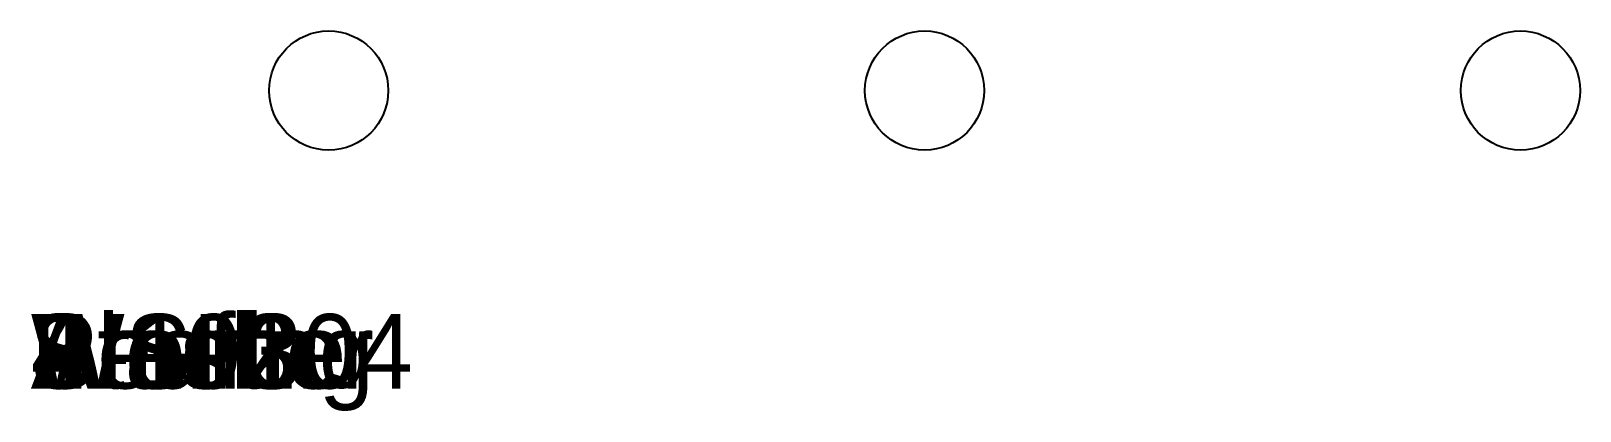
# Model space of a CAD drawing. Header units: metres. Extents: x 0 to 52, y -0.8 to 12.
import ezdxf

# ---------------------------------------------------------------- set-up
doc = ezdxf.new("R2010")
doc.units = ezdxf.units.M

# ---------------------------------------------------------------- blocks, each defined once
blk = doc.blocks.new('PART')
blk.add_circle((0, 0), 2)
for tag, p, height in [('PART_NUMBER', (0, -3), 0.8), ('DESCRIPTION', (0, -4), 0.5), ('MATERIAL', (0, -5), 0.5), ('QTY', (0, -6), 0.5)]:
    blk.add_attdef(tag, p, '', height=height)

msp = doc.modelspace()

# ---------------------------------------------------------------- block references
ref = msp.add_blockref('PART', (10, 10))
ref.add_attrib('PART_NUMBER', 'P-101', (0, 0), dxfattribs={"height": 2.5})
ref.add_attrib('DESCRIPTION', 'Shaft', (0, 0), dxfattribs={"height": 2.5})
ref.add_attrib('MATERIAL', 'AISI 304', (0, 0), dxfattribs={"height": 2.5})
ref.add_attrib('QTY', '2', (0, 0), dxfattribs={"height": 2.5})
ref = msp.add_blockref('PART', (50, 10))
ref.add_attrib('PART_NUMBER', 'P-103', (0, 0), dxfattribs={"height": 2.5})
ref.add_attrib('DESCRIPTION', 'Washer', (0, 0), dxfattribs={"height": 2.5})
ref.add_attrib('MATERIAL', 'Steel', (0, 0), dxfattribs={"height": 2.5})
ref.add_attrib('QTY', '8', (0, 0), dxfattribs={"height": 2.5})
ref = msp.add_blockref('PART', (30, 10))
ref.add_attrib('PART_NUMBER', 'P-102', (0, 0), dxfattribs={"height": 2.5})
ref.add_attrib('DESCRIPTION', 'Bearing', (0, 0), dxfattribs={"height": 2.5})
ref.add_attrib('MATERIAL', 'Bronze', (0, 0), dxfattribs={"height": 2.5})
ref.add_attrib('QTY', '4', (0, 0), dxfattribs={"height": 2.5})

doc.saveas('drawing.dxf')
